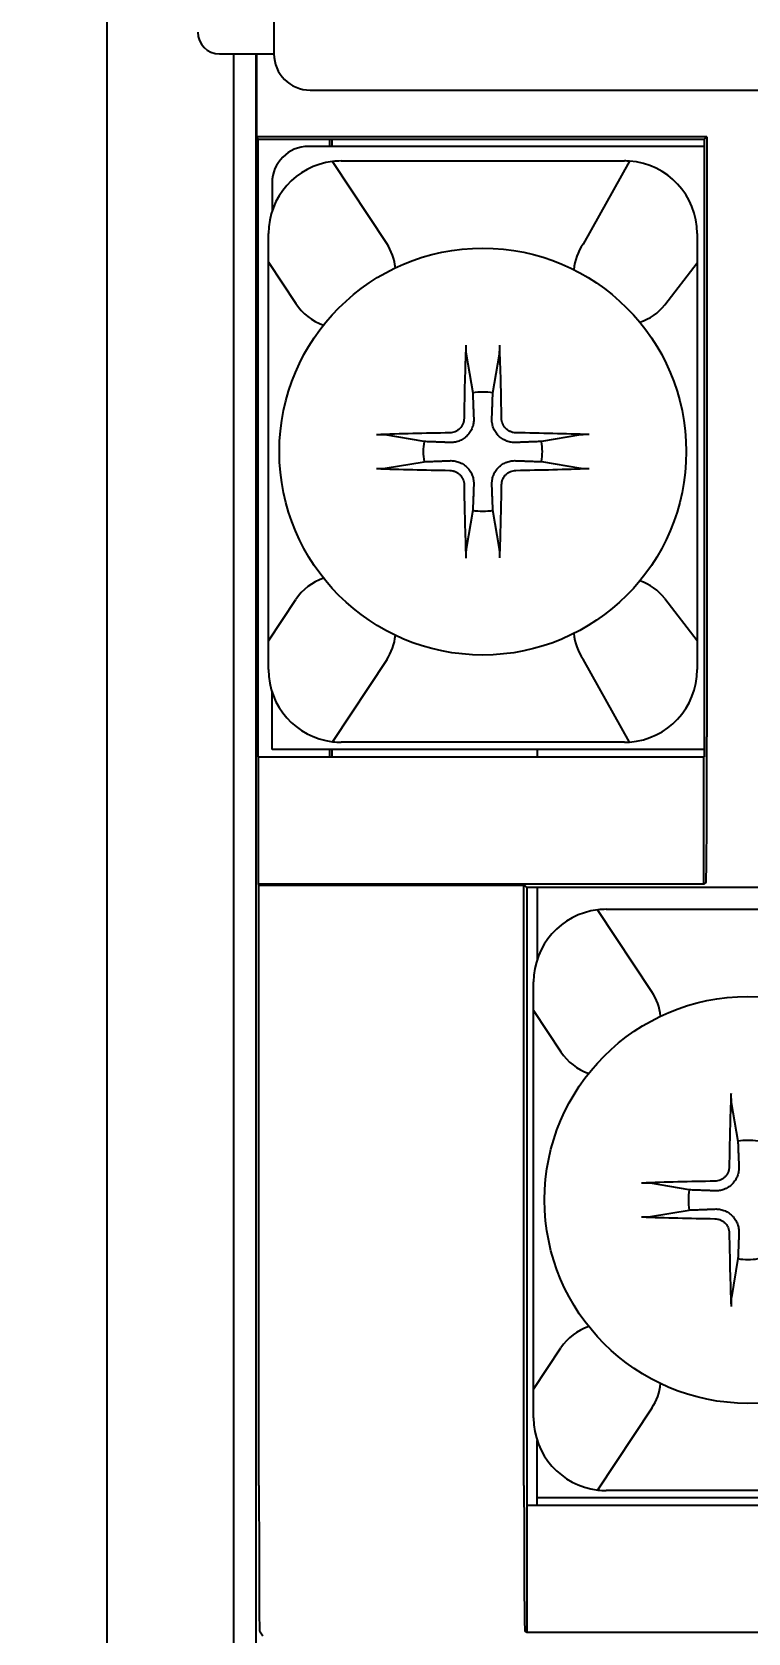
# Model space of a CAD drawing. Header units: millimetres. Extents: x 1618 to 2314, y 422 to 652.
# Drawn here: x 1657.1 to 1666.96, y 549.38 to 571.41 of the extents above; entities that cross this region are included whole.
import ezdxf

# ---------------------------------------------------------------- set-up
doc = ezdxf.new("R2010")
doc.units = ezdxf.units.MM
doc.dimstyles.get("Standard").update_dxf_attribs({"dimtxt": 0.18, "dimasz": 0.18, "dimexe": 0.18, "dimexo": 0.0625, "dimgap": 0.09, "dimtad": 0, "dimtih": 1, "dimtoh": 1, "dimdec": 4, "dimzin": 0, "dimdsep": 46, "dimtxsty": 'Standard', "dimcen": 0.09, "dimadec": 0, "dimazin": 0, "dimtfac": 1, "dimtdec": 4, "dimtofl": 0, "dimtmove": 0, "dimatfit": 3, "dimfxl": 1, "dimtolj": 1, "dimtzin": 0, "dimarcsym": 0})

# ---------------------------------------------------------------- blocks, each defined once
blk = doc.blocks.new('*D14')
at = {"color": 4, "lineweight": -2, "transparency": 16777216}
for p, q in [((1657.133, 579.036), (1649.13, 579.036)), ((1649.83, 576.536), (1649.83, 541.536)), ((1657.133, 539.036), (1649.13, 539.036))]:
    blk.add_line(p, q, dxfattribs=at)
at = {"color": 4, "transparency": 16777216}
for points in [[(1649.414, 576.536), (1650.247, 576.536), (1649.83, 579.036)], [(1649.414, 541.536), (1650.247, 541.536), (1649.83, 539.036)]]:
    blk.add_solid(points, dxfattribs=at)
at = {"layer": 'DEFPOINTS', "color": 0, "transparency": 16777216}
for p in [(1658.633, 579.036), (1649.83, 539.036), (1658.633, 539.036)]:
    blk.add_point(p, dxfattribs=at)
at = {"color": 4, "transparency": 16777216, "insert": (1647.68, 559.036), "char_height": 2.5, "attachment_point": 5, "rotation": 90}
blk.add_mtext('\\A1;40', dxfattribs=at)

msp = doc.modelspace()

# ---------------------------------------------------------------- linework, layer by layer
for p, q in [((1658.133, 577.036), (1658.133, 543.036)), ((1660.433, 572.611), (1660.433, 571.111)), ((1659.683, 571.111), (1660.433, 571.111)), ((1659.883, 543.053), (1659.883, 571.111)), ((1660.183, 571.111), (1660.183, 542.802)), ((1660.193, 571.111), (1660.193, 569.97)), ((1660.933, 570.611), (1706.333, 570.611)), ((1666.393, 569.97), (1660.193, 569.97)), ((1660.193, 569.97), (1660.216, 569.936)), ((1660.216, 569.936), (1666.353, 569.936)), ((1660.216, 561.436), (1660.216, 569.936)), ((1661.202, 569.836), (1661.202, 569.936)), ((1661.233, 569.836), (1661.233, 569.936)), ((1666.393, 569.97), (1666.353, 569.936)), ((1666.353, 569.936), (1666.353, 561.436)), ((1666.393, 569.97), (1666.393, 561.709)), ((1666.354, 569.836), (1660.908, 569.836)), ((1661.985, 568.5), (1661.239, 569.629)), ((1661.358, 569.636), (1665.258, 569.636)), ((1665.328, 569.634), (1664.69, 568.492)), ((1660.408, 569.336), (1660.408, 568.948)), ((1660.358, 568.242), (1660.358, 568.636)), ((1666.258, 568.636), (1666.258, 568.234)), ((1660.358, 568.242), (1660.733, 567.673)), ((1660.358, 563.031), (1660.358, 568.242)), ((1665.814, 567.658), (1666.258, 568.234)), ((1666.258, 568.234), (1666.258, 563.038)), ((1663.078, 566.979), (1663.169, 566.444)), ((1663.446, 566.444), (1663.537, 566.979)), ((1662.5, 565.774), (1661.965, 565.865)), ((1664.651, 565.866), (1664.116, 565.775)), ((1661.965, 565.406), (1662.5, 565.497)), ((1664.116, 565.498), (1664.651, 565.407)), ((1663.17, 564.828), (1663.079, 564.293)), ((1663.538, 564.293), (1663.447, 564.828)), ((1660.358, 563.031), (1660.733, 563.599)), ((1665.814, 563.614), (1666.258, 563.038)), ((1660.358, 562.636), (1660.358, 563.031)), ((1666.258, 563.038), (1666.258, 562.636)), ((1661.985, 562.772), (1661.239, 561.643)), ((1665.328, 561.638), (1664.69, 562.78)), ((1660.408, 561.536), (1660.408, 562.324)), ((1666.353, 561.536), (1660.408, 561.536)), ((1661.202, 561.433), (1661.202, 561.536)), ((1661.233, 561.433), (1661.233, 561.536)), ((1665.258, 561.636), (1661.358, 561.636)), ((1664.058, 561.536), (1664.058, 561.433)), ((1660.218, 561.433), (1660.216, 561.436)), ((1660.218, 561.433), (1666.35, 561.433)), ((1660.218, 561.433), (1660.218, 559.683)), ((1666.35, 561.433), (1666.353, 561.436)), ((1666.35, 559.683), (1666.35, 561.433)), ((1666.381, 559.709), (1666.35, 559.683)), ((1666.35, 559.683), (1660.218, 559.683)), ((1660.227, 559.668), (1660.218, 559.683)), ((1660.227, 559.668), (1663.875, 559.668)), ((1660.227, 551.407), (1660.227, 559.668)), ((1663.875, 551.407), (1663.875, 559.668)), ((1663.875, 559.668), (1663.913, 559.636)), ((1663.913, 559.636), (1663.913, 551.136)), ((1670.003, 559.636), (1663.913, 559.636)), ((1664.058, 559.636), (1664.058, 558.648)), ((1665.635, 558.2), (1664.889, 559.329)), ((1665.008, 559.336), (1668.908, 559.336)), ((1664.008, 557.942), (1664.008, 558.336)), ((1664.008, 552.731), (1664.008, 557.942)), ((1664.008, 557.942), (1664.383, 557.373)), ((1666.728, 556.679), (1666.819, 556.144)), ((1666.15, 555.474), (1665.615, 555.565)), ((1665.615, 555.106), (1666.15, 555.197)), ((1666.82, 554.528), (1666.729, 553.993)), ((1664.008, 552.731), (1664.383, 553.299)), ((1664.008, 552.336), (1664.008, 552.731)), ((1665.635, 552.472), (1664.889, 551.343)), ((1664.058, 551.236), (1664.058, 552.024)), ((1668.908, 551.336), (1665.008, 551.336)), ((1663.916, 551.133), (1663.913, 551.136)), ((1663.916, 551.133), (1670, 551.133)), ((1663.916, 551.133), (1663.916, 549.383)), ((1664.058, 551.133), (1664.058, 551.236)), ((1670.003, 551.236), (1664.058, 551.236)), ((1660.234, 549.407), (1660.281, 549.336)), ((1663.916, 549.383), (1663.887, 549.407)), ((1670, 549.383), (1663.916, 549.383))]:
    msp.add_line(p, q)
for centre in [(1663.308, 565.636), (1666.958, 555.336)]:
    msp.add_circle(centre, 2.8)
for centre, radius, start, end in [((1659.683, 571.411), 0.3, 180, 270), ((1660.933, 571.111), 0.5, 180, 270), ((1661.358, 568.636), 1, 96.8173, 180), ((1660.908, 569.336), 0.5, 90, 180), ((1661.358, 568.636), 1, 90, 96.8173), ((1665.258, 568.636), 1, 85.9679, 90), ((1665.258, 568.636), 1, 0, 85.9679), ((1661.359, 568.087), 0.75, 5.9361, 33.4424), ((1665.259, 568.085), 0.7, 144.4374, 175.5132), ((1661.359, 568.087), 0.75, 213.4424, 251.0511), ((1665.259, 568.085), 0.7, 287.409, 322.3631), ((1663.308, 565.636), 0.82, 80.3013, 99.7447), ((1663.308, 565.636), 0.82, 170.3013, 189.7447), ((1663.308, 565.636), 0.82, 350.3013, 9.7447), ((1663.308, 565.636), 0.82, 260.3013, 279.7447), ((1661.359, 563.185), 0.75, 108.9489, 146.5576), ((1665.259, 563.187), 0.7, 37.6369, 72.591), ((1661.359, 563.185), 0.75, 326.5576, 354.0639), ((1665.259, 563.187), 0.7, 184.4868, 215.5626), ((1661.358, 562.636), 1, 180, 263.1827), ((1665.258, 562.636), 1, 274.0321, 0), ((1661.358, 562.636), 1, 263.1827, 270), ((1665.258, 562.636), 1, 270, 274.0321), ((1665.008, 558.336), 1, 96.8173, 180), ((1665.008, 558.336), 1, 90, 96.8173), ((1665.009, 557.787), 0.75, 5.9361, 33.4424), ((1665.009, 557.787), 0.75, 213.4424, 251.0511), ((1666.958, 555.336), 0.82, 80.3013, 99.7447), ((1666.958, 555.336), 0.82, 170.3013, 189.7447), ((1666.958, 555.336), 0.82, 260.3013, 279.7447), ((1665.009, 552.885), 0.75, 108.9489, 146.5576), ((1665.009, 552.885), 0.75, 326.5576, 354.0639), ((1665.008, 552.336), 1, 180, 263.1827), ((1665.008, 552.336), 1, 263.1827, 270)]:
    msp.add_arc(centre, radius, start, end)
for centre, major_axis, ratio, start_param, end_param in [((1663.48, 565.635), (0.037, 4.997), 0.087156, 1.273815, 1.479878), ((1663.136, 565.635), (0.041, -4.997), 0.087156, 1.661715, 1.867777), ((1663.31, 565.464), (4.997, 0.041), 0.087156, 1.661715, 1.867777), ((1663.307, 565.464), (4.997, -0.037), 0.087156, 1.273815, 1.479878), ((1663.309, 565.808), (-4.997, 0.037), 0.087156, 1.273815, 1.479878), ((1663.307, 565.808), (-4.997, -0.041), 0.087156, 1.661715, 1.867777), ((1663.48, 565.637), (-0.041, 4.997), 0.087156, 1.661715, 1.867777), ((1663.136, 565.637), (-0.037, -4.997), 0.087156, 1.273815, 1.479878), ((1666.381, 561.709), (0, 2), 0.006109, 3.146828, 4.712389), ((1667.13, 555.335), (0.037, 4.997), 0.087156, 1.273815, 1.479878), ((1666.96, 555.164), (4.997, 0.041), 0.087156, 1.661715, 1.867777), ((1666.959, 555.508), (-4.997, 0.037), 0.087156, 1.273815, 1.479878), ((1667.13, 555.337), (-0.041, 4.997), 0.087156, 1.661715, 1.867777), ((1660.234, 551.407), (0, 2), 0.003491, 1.570796, 3.136357), ((1663.887, 551.407), (0, 2), 0.006109, 1.570796, 3.136358)]:
    msp.add_ellipse(centre, major_axis=major_axis, ratio=ratio, start_param=start_param, end_param=end_param)
for points, knots in [([(1663.075, 567.1), (1663.074, 567.089), (1663.074, 567.077), (1663.074, 567.059), (1663.074, 567.053), (1663.074, 567.041), (1663.074, 567.035), (1663.075, 567.024), (1663.075, 567.019), (1663.075, 567.009), (1663.076, 567.004), (1663.076, 566.996), (1663.077, 566.992), (1663.077, 566.985), (1663.078, 566.981), (1663.078, 566.979)], [0, 0, 0, 0, 0.25, 0.25, 0.375, 0.375, 0.5, 0.5, 0.625, 0.625, 0.75, 0.75, 0.875, 0.875, 1, 1, 1, 1]), ([(1663.537, 566.979), (1663.537, 566.982), (1663.538, 566.985), (1663.539, 566.992), (1663.539, 566.996), (1663.54, 567.004), (1663.54, 567.009), (1663.54, 567.019), (1663.541, 567.025), (1663.541, 567.036), (1663.541, 567.041), (1663.541, 567.053), (1663.541, 567.059), (1663.541, 567.071), (1663.541, 567.077), (1663.541, 567.089), (1663.541, 567.095), (1663.541, 567.1)], [0, 0, 0, 0, 0.125, 0.125, 0.25, 0.25, 0.375, 0.375, 0.5, 0.5, 0.625, 0.625, 0.75, 0.75, 0.875, 0.875, 1, 1, 1, 1]), ([(1663.05, 566.092), (1663.05, 566.079), (1663.048, 566.066), (1663.044, 566.047), (1663.043, 566.041), (1663.039, 566.029), (1663.037, 566.023), (1663.029, 566.005), (1663.023, 565.993), (1663.009, 565.972), (1663, 565.962), (1662.982, 565.944), (1662.972, 565.936), (1662.956, 565.925), (1662.951, 565.921), (1662.939, 565.915), (1662.933, 565.912), (1662.916, 565.905), (1662.903, 565.901), (1662.878, 565.896), (1662.865, 565.894), (1662.852, 565.894)], [0, 0, 0, 0, 0.125, 0.125, 0.1875, 0.1875, 0.25, 0.25, 0.375, 0.375, 0.5, 0.5, 0.625, 0.625, 0.6875, 0.6875, 0.75, 0.75, 0.875, 0.875, 1, 1, 1, 1]), ([(1663.764, 565.894), (1663.751, 565.895), (1663.738, 565.896), (1663.719, 565.9), (1663.713, 565.902), (1663.701, 565.905), (1663.695, 565.908), (1663.677, 565.915), (1663.666, 565.921), (1663.644, 565.936), (1663.634, 565.944), (1663.616, 565.962), (1663.608, 565.972), (1663.597, 565.988), (1663.594, 565.994), (1663.587, 566.005), (1663.585, 566.011), (1663.577, 566.028), (1663.573, 566.041), (1663.568, 566.066), (1663.566, 566.079), (1663.566, 566.092)], [0, 0, 0, 0, 0.125, 0.125, 0.1875, 0.1875, 0.25, 0.25, 0.375, 0.375, 0.5, 0.5, 0.625, 0.625, 0.6875, 0.6875, 0.75, 0.75, 0.875, 0.875, 1, 1, 1, 1]), ([(1663.183, 566.091), (1663.184, 566.07), (1663.183, 566.049), (1663.178, 566.018), (1663.176, 566.008), (1663.17, 565.987), (1663.167, 565.977), (1663.156, 565.946), (1663.147, 565.926), (1663.128, 565.897), (1663.122, 565.888), (1663.107, 565.87), (1663.1, 565.861), (1663.087, 565.849), (1663.083, 565.845), (1663.074, 565.837), (1663.061, 565.826), (1663.047, 565.816), (1663.028, 565.804), (1663.018, 565.798), (1662.998, 565.789), (1662.978, 565.78), (1662.957, 565.774), (1662.937, 565.768), (1662.926, 565.766), (1662.895, 565.761), (1662.874, 565.76), (1662.853, 565.761)], [0, 0, 0, 0, 0.125, 0.125, 0.1875, 0.1875, 0.25, 0.25, 0.375, 0.375, 0.4375, 0.4375, 0.5, 0.5, 0.53125, 0.53125, 0.5625, 0.625, 0.625, 0.6875, 0.6875, 0.75, 0.8125, 0.8125, 0.875, 0.875, 1, 1, 1, 1]), ([(1663.763, 565.761), (1663.742, 565.76), (1663.721, 565.762), (1663.69, 565.766), (1663.68, 565.768), (1663.66, 565.774), (1663.649, 565.777), (1663.619, 565.788), (1663.599, 565.798), (1663.57, 565.816), (1663.56, 565.823), (1663.542, 565.837), (1663.533, 565.845), (1663.521, 565.857), (1663.517, 565.861), (1663.509, 565.87), (1663.498, 565.883), (1663.488, 565.897), (1663.476, 565.916), (1663.47, 565.926), (1663.461, 565.946), (1663.452, 565.966), (1663.446, 565.987), (1663.44, 566.008), (1663.438, 566.018), (1663.433, 566.049), (1663.432, 566.07), (1663.433, 566.091)], [0, 0, 0, 0, 0.125, 0.125, 0.1875, 0.1875, 0.25, 0.25, 0.375, 0.375, 0.4375, 0.4375, 0.5, 0.5, 0.53125, 0.53125, 0.5625, 0.625, 0.625, 0.6875, 0.6875, 0.75, 0.8125, 0.8125, 0.875, 0.875, 1, 1, 1, 1]), ([(1661.965, 565.865), (1661.963, 565.865), (1661.96, 565.866), (1661.952, 565.867), (1661.948, 565.867), (1661.94, 565.868), (1661.935, 565.868), (1661.925, 565.868), (1661.92, 565.868), (1661.909, 565.869), (1661.903, 565.869), (1661.891, 565.869), (1661.885, 565.869), (1661.873, 565.869), (1661.867, 565.869), (1661.856, 565.869), (1661.85, 565.869), (1661.844, 565.868)], [0, 0, 0, 0, 0.125, 0.125, 0.25, 0.25, 0.375, 0.375, 0.5, 0.5, 0.625, 0.625, 0.75, 0.75, 0.875, 0.875, 1, 1, 1, 1]), ([(1664.772, 565.87), (1664.761, 565.87), (1664.749, 565.87), (1664.731, 565.87), (1664.725, 565.87), (1664.713, 565.87), (1664.708, 565.87), (1664.696, 565.87), (1664.691, 565.869), (1664.681, 565.869), (1664.676, 565.869), (1664.668, 565.868), (1664.664, 565.868), (1664.657, 565.867), (1664.654, 565.866), (1664.651, 565.866)], [0, 0, 0, 0, 0.25, 0.25, 0.375, 0.375, 0.5, 0.5, 0.625, 0.625, 0.75, 0.75, 0.875, 0.875, 1, 1, 1, 1]), ([(1662.854, 565.511), (1662.874, 565.512), (1662.895, 565.51), (1662.926, 565.506), (1662.936, 565.504), (1662.957, 565.498), (1662.967, 565.495), (1662.998, 565.484), (1663.018, 565.474), (1663.047, 565.456), (1663.056, 565.449), (1663.074, 565.435), (1663.083, 565.427), (1663.095, 565.415), (1663.099, 565.411), (1663.107, 565.402), (1663.118, 565.389), (1663.128, 565.375), (1663.14, 565.356), (1663.146, 565.346), (1663.156, 565.326), (1663.164, 565.306), (1663.171, 565.285), (1663.176, 565.264), (1663.178, 565.254), (1663.183, 565.223), (1663.184, 565.202), (1663.183, 565.181)], [0, 0, 0, 0, 0.125, 0.125, 0.1875, 0.1875, 0.25, 0.25, 0.375, 0.375, 0.4375, 0.4375, 0.5, 0.5, 0.53125, 0.53125, 0.5625, 0.625, 0.625, 0.6875, 0.6875, 0.75, 0.8125, 0.8125, 0.875, 0.875, 1, 1, 1, 1]), ([(1663.433, 565.181), (1663.433, 565.202), (1663.434, 565.223), (1663.439, 565.254), (1663.441, 565.264), (1663.446, 565.285), (1663.449, 565.295), (1663.46, 565.326), (1663.47, 565.346), (1663.488, 565.375), (1663.495, 565.384), (1663.509, 565.402), (1663.517, 565.411), (1663.529, 565.423), (1663.533, 565.427), (1663.542, 565.435), (1663.555, 565.446), (1663.569, 565.456), (1663.589, 565.468), (1663.599, 565.474), (1663.619, 565.484), (1663.639, 565.492), (1663.659, 565.498), (1663.68, 565.504), (1663.69, 565.506), (1663.721, 565.511), (1663.742, 565.512), (1663.763, 565.511)], [0, 0, 0, 0, 0.125, 0.125, 0.1875, 0.1875, 0.25, 0.25, 0.375, 0.375, 0.4375, 0.4375, 0.5, 0.5, 0.53125, 0.53125, 0.5625, 0.625, 0.625, 0.6875, 0.6875, 0.75, 0.8125, 0.8125, 0.875, 0.875, 1, 1, 1, 1]), ([(1661.844, 565.402), (1661.856, 565.402), (1661.867, 565.402), (1661.886, 565.402), (1661.891, 565.402), (1661.903, 565.402), (1661.909, 565.402), (1661.92, 565.402), (1661.925, 565.403), (1661.935, 565.403), (1661.94, 565.403), (1661.949, 565.404), (1661.953, 565.404), (1661.96, 565.405), (1661.963, 565.406), (1661.965, 565.406)], [0, 0, 0, 0, 0.25, 0.25, 0.375, 0.375, 0.5, 0.5, 0.625, 0.625, 0.75, 0.75, 0.875, 0.875, 1, 1, 1, 1]), ([(1662.853, 565.378), (1662.865, 565.377), (1662.878, 565.376), (1662.897, 565.372), (1662.903, 565.37), (1662.916, 565.367), (1662.922, 565.364), (1662.939, 565.357), (1662.951, 565.351), (1662.972, 565.336), (1662.982, 565.328), (1663, 565.31), (1663.009, 565.3), (1663.019, 565.284), (1663.023, 565.278), (1663.029, 565.267), (1663.032, 565.261), (1663.039, 565.244), (1663.043, 565.231), (1663.049, 565.206), (1663.05, 565.193), (1663.05, 565.18)], [0, 0, 0, 0, 0.125, 0.125, 0.1875, 0.1875, 0.25, 0.25, 0.375, 0.375, 0.5, 0.5, 0.625, 0.625, 0.6875, 0.6875, 0.75, 0.75, 0.875, 0.875, 1, 1, 1, 1]), ([(1663.567, 565.18), (1663.567, 565.193), (1663.568, 565.206), (1663.572, 565.225), (1663.574, 565.231), (1663.578, 565.243), (1663.58, 565.249), (1663.587, 565.267), (1663.593, 565.279), (1663.608, 565.3), (1663.616, 565.31), (1663.634, 565.328), (1663.644, 565.336), (1663.66, 565.347), (1663.666, 565.351), (1663.677, 565.357), (1663.683, 565.36), (1663.701, 565.367), (1663.713, 565.371), (1663.738, 565.376), (1663.751, 565.378), (1663.764, 565.378)], [0, 0, 0, 0, 0.125, 0.125, 0.1875, 0.1875, 0.25, 0.25, 0.375, 0.375, 0.5, 0.5, 0.625, 0.625, 0.6875, 0.6875, 0.75, 0.75, 0.875, 0.875, 1, 1, 1, 1]), ([(1664.651, 565.407), (1664.654, 565.407), (1664.657, 565.406), (1664.664, 565.406), (1664.668, 565.405), (1664.677, 565.404), (1664.681, 565.404), (1664.691, 565.404), (1664.697, 565.404), (1664.708, 565.403), (1664.713, 565.403), (1664.725, 565.403), (1664.731, 565.403), (1664.743, 565.403), (1664.749, 565.403), (1664.761, 565.403), (1664.767, 565.403), (1664.772, 565.404)], [0, 0, 0, 0, 0.125, 0.125, 0.25, 0.25, 0.375, 0.375, 0.5, 0.5, 0.625, 0.625, 0.75, 0.75, 0.875, 0.875, 1, 1, 1, 1]), ([(1663.079, 564.293), (1663.079, 564.29), (1663.078, 564.287), (1663.078, 564.28), (1663.077, 564.276), (1663.077, 564.268), (1663.076, 564.263), (1663.076, 564.253), (1663.076, 564.247), (1663.075, 564.236), (1663.075, 564.231), (1663.075, 564.219), (1663.075, 564.213), (1663.075, 564.201), (1663.075, 564.195), (1663.075, 564.183), (1663.076, 564.177), (1663.076, 564.172)], [0, 0, 0, 0, 0.125, 0.125, 0.25, 0.25, 0.375, 0.375, 0.5, 0.5, 0.625, 0.625, 0.75, 0.75, 0.875, 0.875, 1, 1, 1, 1]), ([(1663.542, 564.172), (1663.542, 564.183), (1663.542, 564.195), (1663.542, 564.213), (1663.542, 564.219), (1663.542, 564.231), (1663.542, 564.237), (1663.542, 564.248), (1663.542, 564.253), (1663.541, 564.263), (1663.541, 564.268), (1663.54, 564.276), (1663.54, 564.28), (1663.539, 564.287), (1663.539, 564.291), (1663.538, 564.293)], [0, 0, 0, 0, 0.25, 0.25, 0.375, 0.375, 0.5, 0.5, 0.625, 0.625, 0.75, 0.75, 0.875, 0.875, 1, 1, 1, 1]), ([(1666.725, 556.8), (1666.724, 556.789), (1666.724, 556.777), (1666.724, 556.759), (1666.724, 556.753), (1666.724, 556.741), (1666.724, 556.735), (1666.725, 556.724), (1666.725, 556.719), (1666.725, 556.709), (1666.726, 556.704), (1666.726, 556.696), (1666.727, 556.692), (1666.727, 556.685), (1666.728, 556.681), (1666.728, 556.679)], [0, 0, 0, 0, 0.25, 0.25, 0.375, 0.375, 0.5, 0.5, 0.625, 0.625, 0.75, 0.75, 0.875, 0.875, 1, 1, 1, 1]), ([(1666.7, 555.792), (1666.7, 555.779), (1666.698, 555.766), (1666.694, 555.747), (1666.693, 555.741), (1666.689, 555.729), (1666.687, 555.723), (1666.679, 555.705), (1666.673, 555.693), (1666.659, 555.672), (1666.65, 555.662), (1666.632, 555.644), (1666.622, 555.636), (1666.606, 555.625), (1666.601, 555.621), (1666.589, 555.615), (1666.583, 555.612), (1666.566, 555.605), (1666.553, 555.601), (1666.528, 555.596), (1666.515, 555.594), (1666.502, 555.594)], [0, 0, 0, 0, 0.125, 0.125, 0.1875, 0.1875, 0.25, 0.25, 0.375, 0.375, 0.5, 0.5, 0.625, 0.625, 0.6875, 0.6875, 0.75, 0.75, 0.875, 0.875, 1, 1, 1, 1]), ([(1666.833, 555.791), (1666.834, 555.77), (1666.833, 555.749), (1666.828, 555.718), (1666.826, 555.708), (1666.82, 555.687), (1666.817, 555.677), (1666.806, 555.646), (1666.797, 555.626), (1666.778, 555.597), (1666.772, 555.588), (1666.757, 555.57), (1666.75, 555.561), (1666.737, 555.549), (1666.733, 555.545), (1666.724, 555.537), (1666.711, 555.526), (1666.697, 555.516), (1666.678, 555.504), (1666.668, 555.498), (1666.648, 555.489), (1666.628, 555.48), (1666.607, 555.474), (1666.587, 555.468), (1666.576, 555.466), (1666.545, 555.461), (1666.524, 555.46), (1666.503, 555.461)], [0, 0, 0, 0, 0.125, 0.125, 0.1875, 0.1875, 0.25, 0.25, 0.375, 0.375, 0.4375, 0.4375, 0.5, 0.5, 0.53125, 0.53125, 0.5625, 0.625, 0.625, 0.6875, 0.6875, 0.75, 0.8125, 0.8125, 0.875, 0.875, 1, 1, 1, 1]), ([(1665.615, 555.565), (1665.613, 555.565), (1665.61, 555.566), (1665.602, 555.567), (1665.598, 555.567), (1665.59, 555.568), (1665.585, 555.568), (1665.575, 555.568), (1665.57, 555.568), (1665.559, 555.569), (1665.553, 555.569), (1665.541, 555.569), (1665.535, 555.569), (1665.523, 555.569), (1665.517, 555.569), (1665.506, 555.569), (1665.5, 555.569), (1665.494, 555.568)], [0, 0, 0, 0, 0.125, 0.125, 0.25, 0.25, 0.375, 0.375, 0.5, 0.5, 0.625, 0.625, 0.75, 0.75, 0.875, 0.875, 1, 1, 1, 1]), ([(1665.494, 555.102), (1665.506, 555.102), (1665.517, 555.102), (1665.536, 555.102), (1665.541, 555.102), (1665.553, 555.102), (1665.559, 555.102), (1665.57, 555.102), (1665.575, 555.103), (1665.585, 555.103), (1665.59, 555.103), (1665.599, 555.104), (1665.603, 555.104), (1665.61, 555.105), (1665.613, 555.106), (1665.615, 555.106)], [0, 0, 0, 0, 0.25, 0.25, 0.375, 0.375, 0.5, 0.5, 0.625, 0.625, 0.75, 0.75, 0.875, 0.875, 1, 1, 1, 1]), ([(1666.503, 555.078), (1666.515, 555.077), (1666.528, 555.076), (1666.547, 555.072), (1666.553, 555.07), (1666.566, 555.067), (1666.572, 555.064), (1666.589, 555.057), (1666.601, 555.051), (1666.622, 555.036), (1666.632, 555.028), (1666.65, 555.01), (1666.659, 555), (1666.669, 554.984), (1666.673, 554.978), (1666.679, 554.967), (1666.682, 554.961), (1666.689, 554.944), (1666.693, 554.931), (1666.699, 554.906), (1666.7, 554.893), (1666.7, 554.88)], [0, 0, 0, 0, 0.125, 0.125, 0.1875, 0.1875, 0.25, 0.25, 0.375, 0.375, 0.5, 0.5, 0.625, 0.625, 0.6875, 0.6875, 0.75, 0.75, 0.875, 0.875, 1, 1, 1, 1]), ([(1666.504, 555.211), (1666.524, 555.212), (1666.545, 555.21), (1666.576, 555.206), (1666.586, 555.204), (1666.607, 555.198), (1666.617, 555.195), (1666.648, 555.184), (1666.668, 555.174), (1666.697, 555.156), (1666.706, 555.149), (1666.724, 555.135), (1666.733, 555.127), (1666.745, 555.115), (1666.749, 555.111), (1666.757, 555.102), (1666.768, 555.089), (1666.778, 555.075), (1666.79, 555.056), (1666.796, 555.046), (1666.806, 555.026), (1666.814, 555.006), (1666.821, 554.985), (1666.826, 554.964), (1666.828, 554.954), (1666.833, 554.923), (1666.834, 554.902), (1666.833, 554.881)], [0, 0, 0, 0, 0.125, 0.125, 0.1875, 0.1875, 0.25, 0.25, 0.375, 0.375, 0.4375, 0.4375, 0.5, 0.5, 0.53125, 0.53125, 0.5625, 0.625, 0.625, 0.6875, 0.6875, 0.75, 0.8125, 0.8125, 0.875, 0.875, 1, 1, 1, 1]), ([(1666.729, 553.993), (1666.729, 553.99), (1666.728, 553.987), (1666.728, 553.98), (1666.727, 553.976), (1666.727, 553.968), (1666.726, 553.963), (1666.726, 553.953), (1666.726, 553.947), (1666.725, 553.936), (1666.725, 553.931), (1666.725, 553.919), (1666.725, 553.913), (1666.725, 553.901), (1666.725, 553.895), (1666.725, 553.883), (1666.726, 553.877), (1666.726, 553.872)], [0, 0, 0, 0, 0.125, 0.125, 0.25, 0.25, 0.375, 0.375, 0.5, 0.5, 0.625, 0.625, 0.75, 0.75, 0.875, 0.875, 1, 1, 1, 1])]:
    msp.add_open_spline(points, degree=3, knots=knots)
for points, weights in [([(1663.169, 566.444), (1663.178, 566.219), (1663.183, 566.091)], [1, 1.31905273402, 1.607360829]), ([(1663.433, 566.091), (1663.438, 566.219), (1663.446, 566.444)], [1.607360829, 1.31905273402, 1]), ([(1662.853, 565.761), (1662.725, 565.766), (1662.5, 565.774)], [1.607360829, 1.31905273402, 1]), ([(1664.116, 565.775), (1663.892, 565.766), (1663.763, 565.761)], [1, 1.31905273402, 1.607360829]), ([(1662.5, 565.497), (1662.725, 565.506), (1662.854, 565.511)], [1, 1.31905273402, 1.607360829]), ([(1663.763, 565.511), (1663.892, 565.506), (1664.116, 565.498)], [1.607360829, 1.31905273402, 1]), ([(1663.183, 565.181), (1663.179, 565.053), (1663.17, 564.828)], [1.607360829, 1.31905273402, 1]), ([(1663.447, 564.828), (1663.438, 565.053), (1663.433, 565.181)], [1, 1.31905273402, 1.607360829]), ([(1666.819, 556.144), (1666.828, 555.919), (1666.833, 555.791)], [1, 1.31905273402, 1.607360829]), ([(1666.503, 555.461), (1666.375, 555.466), (1666.15, 555.474)], [1.607360829, 1.31905273402, 1]), ([(1666.15, 555.197), (1666.375, 555.206), (1666.504, 555.211)], [1, 1.31905273402, 1.607360829]), ([(1666.833, 554.881), (1666.829, 554.753), (1666.82, 554.528)], [1.607360829, 1.31905273402, 1])]:
    msp.add_rational_spline(points, weights, degree=2)

# ---------------------------------------------------------------- dimensions: what is measured, and where the dimension line sits
at = {"color": 0}
dim = msp.add_linear_dim(base=(1649.83, 539.036), p1=(1658.633, 579.036), p2=(1658.633, 539.036), angle=90, dimstyle='Standard', override={"dimtxt": 2.5, "dimasz": 2.5, "dimexe": 0.7, "dimexo": 1.5, "dimgap": 0.9, "dimtad": 1, "dimtih": 0, "dimtoh": 0, "dimdec": 1, "dimzin": 8, "dimcen": 2.5, "dimclrd": 4, "dimclre": 4, "dimclrt": 4, "dimtofl": 1}, dxfattribs=at)
dim.commit()
dim.dimension.update_dxf_attribs({"geometry": '*D14', "text_midpoint": (1647.68, 559.036)})

doc.saveas('drawing.dxf')
